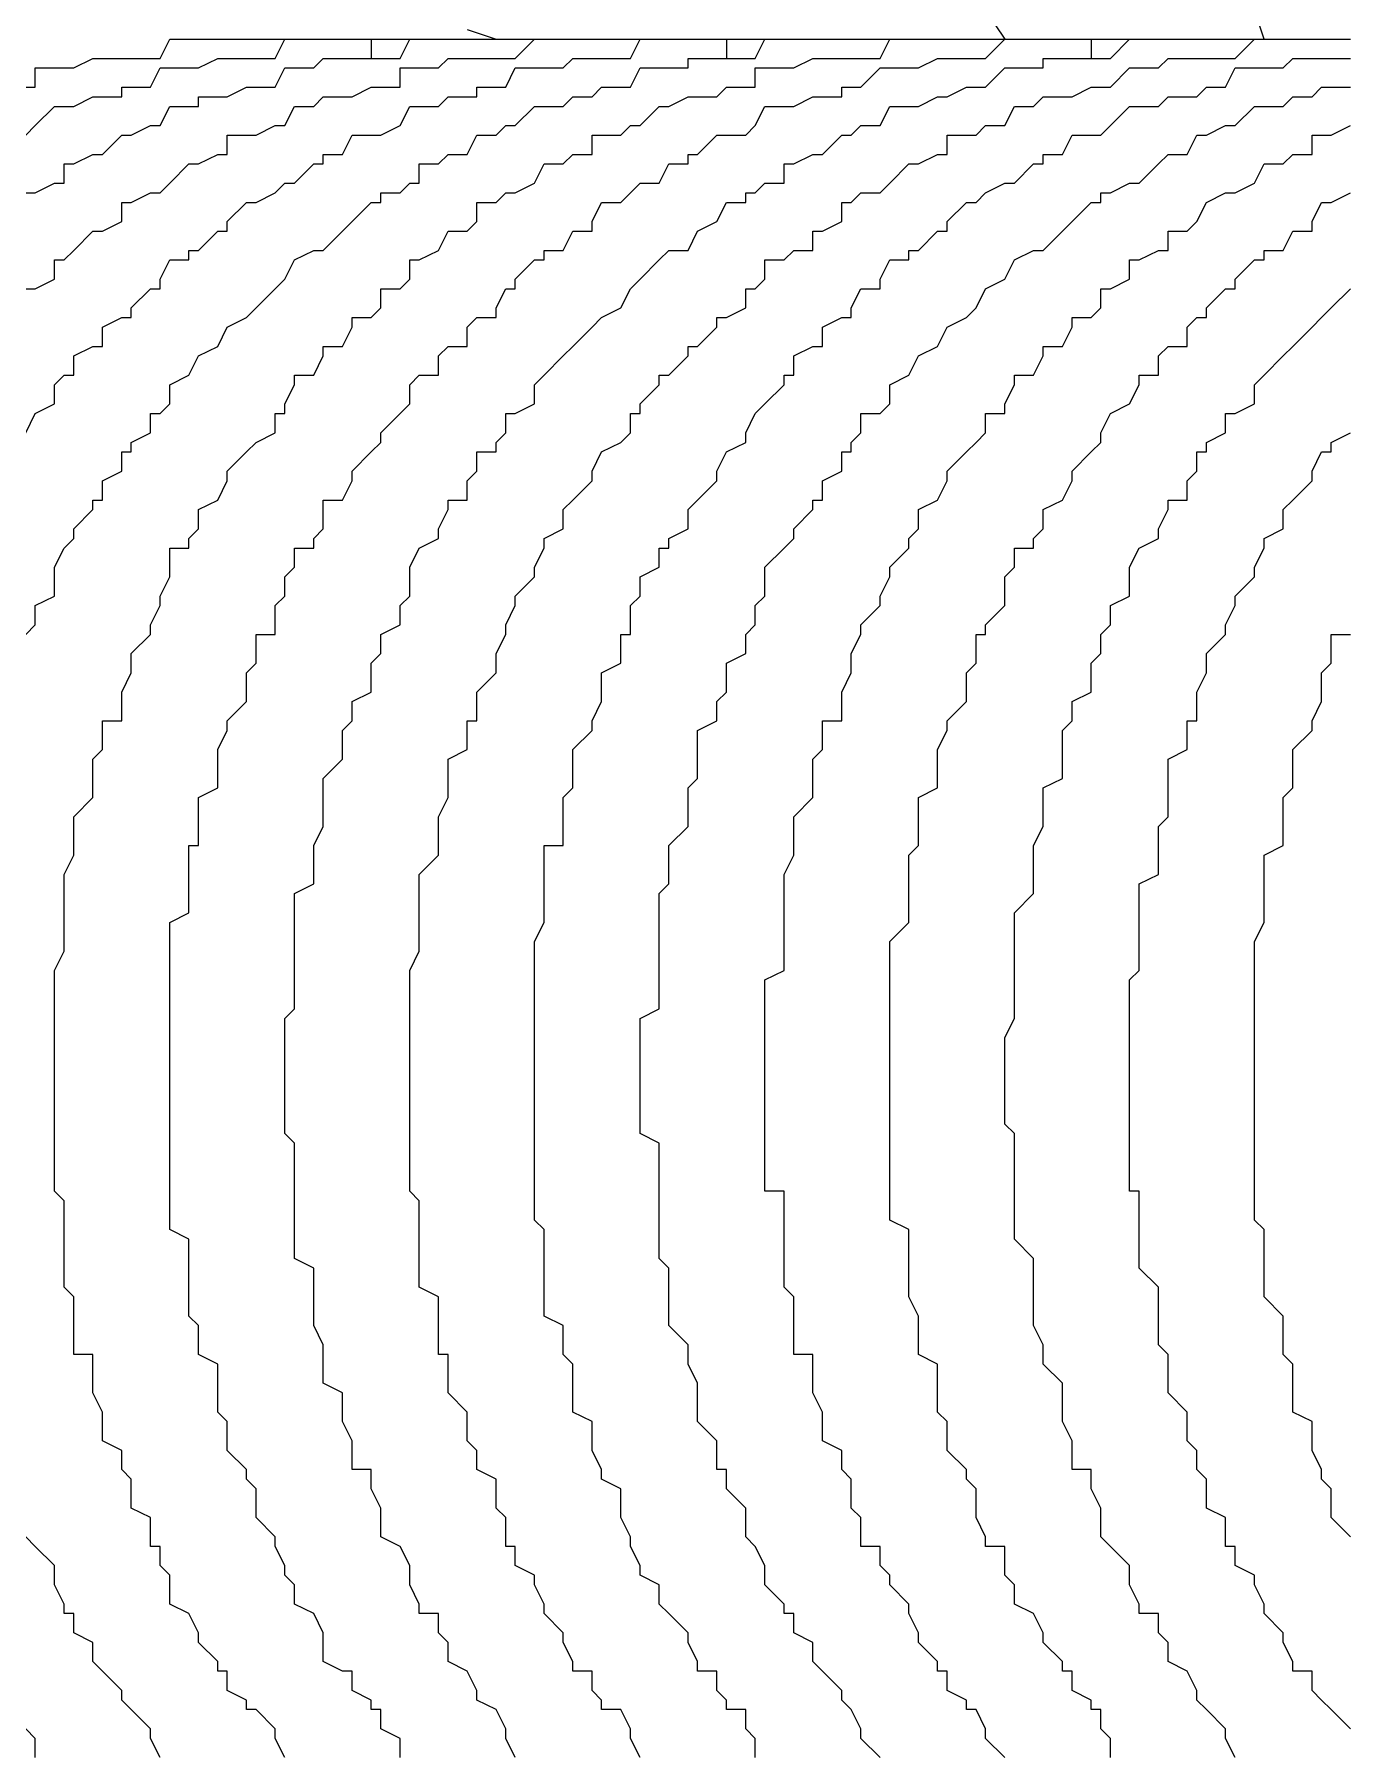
# Model space of a CAD drawing. Header units: millimetres. Extents: x 37084 to 180780, y -153145 to -16322.
# Drawn here: x 75438.8 to 75723, y -115302.8 to -114930.3 of the extents above; entities that cross this region are included whole.
import ezdxf

# ---------------------------------------------------------------- set-up
doc = ezdxf.new("R2010")
doc.units = ezdxf.units.MM
doc.header["$MEASUREMENT"] = 0
doc.linetypes.add('CONTINU', pattern=[0])
doc.layers.add('00', color=5, linetype='Continuous', lineweight=9)

# ---------------------------------------------------------------- blocks, each defined once
blk = doc.blocks.new('MBA')
at = {"color": 0, "linetype": 'ByBlock', "lineweight": 25}
for points in [[(1958066.59, 286957.09), (1958064.51, 286963.33)], [(1958006.27, 286963.33), (1958010.43, 286957.09)]]:
    blk.add_lwpolyline(points, dxfattribs=at)
at = {"color": 0, "linetype": 'ByBlock', "lineweight": 13}
for points in [[(1957893.94, 286959.17), (1957900.18, 286957.09)], [(1957798.25, 286946.69), (1957800.33, 286946.69), (1957800.33, 286950.85), (1957804.49, 286950.85), (1957806.57, 286950.85), (1957808.65, 286950.85), (1957812.81, 286952.93), (1957814.89, 286952.93), (1957819.05, 286952.93), (1957821.14, 286952.93), (1957825.3, 286952.93), (1957827.38, 286952.93), (1957829.46, 286957.09), (1957833.62, 286957.09), (1957835.7, 286957.09), (1957839.86, 286957.09), (1957841.94, 286957.09), (1957846.1, 286957.09), (1957848.18, 286957.09), (1957852.34, 286957.09), (1957854.42, 286957.09), (1957856.5, 286957.09), (1957860.66, 286957.09), (1957862.74, 286957.09), (1957866.9, 286957.09), (1957868.98, 286957.09), (1957873.14, 286957.09)], [(1957798.25, 286936.29), (1957800.33, 286938.37), (1957804.49, 286942.53), (1957806.57, 286942.53), (1957808.65, 286942.53), (1957812.81, 286944.61), (1957814.89, 286944.61), (1957819.05, 286944.61), (1957819.05, 286946.69), (1957821.14, 286946.69), (1957825.3, 286946.69), (1957827.38, 286950.85), (1957829.46, 286950.85), (1957833.62, 286950.85), (1957835.7, 286950.85), (1957839.86, 286952.93), (1957841.94, 286952.93), (1957846.1, 286952.93), (1957848.18, 286952.93), (1957852.34, 286952.93), (1957854.42, 286957.09), (1957856.5, 286957.09), (1957860.66, 286957.09), (1957862.74, 286957.09), (1957866.9, 286957.09), (1957868.98, 286957.09), (1957873.14, 286957.09), (1957875.22, 286957.09), (1957879.38, 286957.09), (1957881.46, 286957.09), (1957883.54, 286957.09), (1957887.7, 286957.09), (1957889.78, 286957.09), (1957893.94, 286957.09), (1957896.02, 286957.09)], [(1957798.25, 286923.81), (1957800.33, 286923.81), (1957804.49, 286925.89), (1957806.57, 286925.89), (1957806.57, 286930.05), (1957808.65, 286930.05), (1957812.81, 286932.13), (1957814.89, 286932.13), (1957819.05, 286936.29), (1957821.14, 286936.29), (1957825.3, 286938.37), (1957827.38, 286938.37), (1957829.46, 286942.53), (1957833.62, 286942.53), (1957835.7, 286942.53), (1957835.7, 286944.61), (1957839.86, 286944.61), (1957841.94, 286944.61), (1957846.1, 286946.69), (1957848.18, 286946.69), (1957852.34, 286946.69), (1957854.42, 286950.85), (1957856.5, 286950.85), (1957860.66, 286950.85), (1957862.74, 286952.93), (1957866.9, 286952.93), (1957868.98, 286952.93), (1957873.14, 286952.93), (1957875.22, 286952.93), (1957879.38, 286952.93), (1957881.46, 286957.09), (1957883.54, 286957.09), (1957887.7, 286957.09), (1957889.78, 286957.09), (1957893.94, 286957.09), (1957896.02, 286957.09), (1957900.18, 286957.09), (1957902.26, 286957.09), (1957904.34, 286957.09), (1957908.5, 286957.09), (1957910.58, 286957.09), (1957914.74, 286957.09), (1957916.82, 286957.09), (1957920.98, 286957.09), (1957923.06, 286957.09)], [(1957798.25, 286903.01), (1957800.33, 286903.01), (1957804.49, 286905.09), (1957804.49, 286909.25), (1957806.57, 286909.25), (1957808.65, 286911.33), (1957812.81, 286915.49), (1957814.89, 286915.49), (1957819.05, 286917.57), (1957819.05, 286921.73), (1957821.14, 286921.73), (1957825.3, 286923.81), (1957827.38, 286923.81), (1957829.46, 286925.89), (1957833.62, 286930.05), (1957835.7, 286930.05), (1957839.86, 286932.13), (1957841.94, 286932.13), (1957841.94, 286936.29), (1957846.1, 286936.29), (1957848.18, 286936.29), (1957852.34, 286938.37), (1957854.42, 286938.37), (1957856.5, 286942.53), (1957860.66, 286942.53), (1957862.74, 286944.61), (1957866.9, 286944.61), (1957868.98, 286944.61), (1957873.14, 286946.69), (1957875.22, 286946.69), (1957879.38, 286946.69), (1957879.38, 286950.85), (1957881.46, 286950.85), (1957883.54, 286950.85), (1957887.7, 286950.85), (1957889.78, 286952.93), (1957893.94, 286952.93), (1957896.02, 286952.93), (1957900.18, 286952.93), (1957902.26, 286952.93), (1957904.34, 286952.93), (1957908.5, 286957.09), (1957910.58, 286957.09), (1957914.74, 286957.09), (1957916.82, 286957.09), (1957920.98, 286957.09), (1957923.06, 286957.09), (1957927.22, 286957.09), (1957929.3, 286957.09), (1957931.38, 286957.09), (1957935.54, 286957.09), (1957937.62, 286957.09), (1957941.78, 286957.09), (1957943.86, 286957.09), (1957948.02, 286957.09), (1957950.1, 286957.09)], [(1957800.33, 286584.74), (1957800.33, 286588.9), (1957798.25, 286590.98)], [(1957798.25, 286871.81), (1957800.33, 286875.97), (1957804.49, 286878.05), (1957804.49, 286882.21), (1957806.57, 286884.29), (1957808.65, 286884.29), (1957808.65, 286888.45), (1957812.81, 286890.53), (1957814.89, 286890.53), (1957814.89, 286894.69), (1957819.05, 286896.77), (1957821.14, 286896.77), (1957821.14, 286898.85), (1957825.3, 286903.01), (1957827.38, 286903.01), (1957827.38, 286905.09), (1957829.46, 286909.25), (1957833.62, 286909.25), (1957833.62, 286911.33), (1957835.7, 286911.33), (1957839.86, 286915.49), (1957841.94, 286915.49), (1957841.94, 286917.57), (1957846.1, 286921.73), (1957848.18, 286921.73), (1957852.34, 286923.81), (1957854.42, 286925.89), (1957856.5, 286925.89), (1957860.66, 286930.05), (1957862.74, 286930.05), (1957862.74, 286932.13), (1957866.9, 286932.13), (1957868.98, 286936.29), (1957873.14, 286936.29), (1957875.22, 286936.29), (1957879.38, 286938.37), (1957881.46, 286942.53), (1957883.54, 286942.53), (1957887.7, 286942.53), (1957889.78, 286944.61), (1957893.94, 286944.61), (1957896.02, 286944.61), (1957896.02, 286946.69), (1957900.18, 286946.69), (1957902.26, 286946.69), (1957904.34, 286950.85), (1957908.5, 286950.85), (1957910.58, 286950.85), (1957914.74, 286950.85), (1957916.82, 286952.93), (1957920.98, 286952.93), (1957923.06, 286952.93), (1957927.22, 286952.93), (1957929.3, 286952.93), (1957931.38, 286957.09), (1957935.54, 286957.09), (1957937.62, 286957.09), (1957941.78, 286957.09), (1957943.86, 286957.09), (1957948.02, 286957.09), (1957950.1, 286957.09), (1957954.27, 286957.09), (1957956.35, 286957.09), (1957958.43, 286957.09), (1957962.59, 286957.09), (1957964.67, 286957.09), (1957968.83, 286957.09), (1957970.91, 286957.09), (1957975.07, 286957.09)], [(1957827.38, 286584.74), (1957825.3, 286588.9), (1957825.3, 286590.98), (1957821.14, 286595.14), (1957819.05, 286597.22), (1957819.05, 286599.31), (1957814.89, 286603.47), (1957812.81, 286605.55), (1957812.81, 286609.71), (1957808.65, 286611.79), (1957808.65, 286615.95), (1957806.57, 286615.95), (1957806.57, 286618.03), (1957804.49, 286622.19), (1957804.49, 286624.27), (1957804.49, 286626.35), (1957800.33, 286630.51), (1957798.25, 286632.59)], [(1957798.25, 286828.12), (1957800.33, 286830.2), (1957800.33, 286834.36), (1957804.49, 286836.44), (1957804.49, 286840.6), (1957804.49, 286842.68), (1957806.57, 286846.84), (1957808.65, 286848.92), (1957808.65, 286851), (1957812.81, 286855.16), (1957812.81, 286857.24), (1957814.89, 286857.24), (1957814.89, 286861.41), (1957819.05, 286863.49), (1957819.05, 286867.65), (1957821.14, 286867.65), (1957821.14, 286869.73), (1957825.3, 286871.81), (1957825.3, 286875.97), (1957827.38, 286875.97), (1957829.46, 286878.05), (1957829.46, 286882.21), (1957833.62, 286884.29), (1957835.7, 286888.45), (1957839.86, 286890.53), (1957841.94, 286894.69), (1957846.1, 286896.77), (1957848.18, 286898.85), (1957852.34, 286903.01), (1957854.42, 286905.09), (1957856.5, 286909.25), (1957860.66, 286911.33), (1957862.74, 286911.33), (1957866.9, 286915.49), (1957868.98, 286917.57), (1957873.14, 286921.73), (1957875.22, 286921.73), (1957875.22, 286923.81), (1957879.38, 286923.81), (1957881.46, 286925.89), (1957883.54, 286925.89), (1957883.54, 286930.05), (1957887.7, 286930.05), (1957889.78, 286932.13), (1957893.94, 286932.13), (1957896.02, 286936.29), (1957900.18, 286936.29), (1957902.26, 286938.37), (1957904.34, 286938.37), (1957908.5, 286942.53), (1957910.58, 286942.53), (1957914.74, 286942.53), (1957916.82, 286944.61), (1957920.98, 286944.61), (1957923.06, 286946.69), (1957927.22, 286946.69), (1957929.3, 286946.69), (1957931.38, 286950.85), (1957935.54, 286950.85), (1957937.62, 286950.85), (1957941.78, 286950.85), (1957941.78, 286952.93), (1957943.86, 286952.93), (1957948.02, 286952.93), (1957950.1, 286952.93), (1957954.27, 286952.93), (1957956.35, 286952.93), (1957958.43, 286957.09), (1957962.59, 286957.09), (1957964.67, 286957.09), (1957968.83, 286957.09), (1957970.91, 286957.09), (1957975.07, 286957.09), (1957977.15, 286957.09), (1957979.23, 286957.09), (1957983.39, 286957.09), (1957985.47, 286957.09), (1957989.63, 286957.09), (1957991.71, 286957.09), (1957995.87, 286957.09), (1957997.95, 286957.09), (1958002.11, 286957.09)], [(1957854.42, 286584.74), (1957852.34, 286588.9), (1957852.34, 286590.98), (1957848.18, 286595.14), (1957846.1, 286595.14), (1957846.1, 286597.22), (1957841.94, 286599.31), (1957841.94, 286603.47), (1957839.86, 286603.47), (1957839.86, 286605.55), (1957835.7, 286609.71), (1957835.7, 286611.79), (1957833.62, 286615.95), (1957829.46, 286618.03), (1957829.46, 286622.19), (1957829.46, 286624.27), (1957827.38, 286626.35), (1957827.38, 286630.51), (1957825.3, 286630.51), (1957825.3, 286632.59), (1957825.3, 286636.75), (1957821.14, 286638.83), (1957821.14, 286642.99), (1957821.14, 286645.07), (1957819.05, 286647.15), (1957819.05, 286651.31), (1957814.89, 286653.39), (1957814.89, 286657.55), (1957814.89, 286659.63), (1957812.81, 286663.79), (1957812.81, 286665.87), (1957812.81, 286670.03), (1957812.81, 286672.11), (1957808.65, 286672.11), (1957808.65, 286674.19), (1957808.65, 286678.35), (1957808.65, 286680.43), (1957808.65, 286684.59), (1957806.57, 286686.67), (1957806.57, 286690.83), (1957806.57, 286692.91), (1957806.57, 286697.07), (1957806.57, 286699.15), (1957806.57, 286701.23), (1957806.57, 286705.39), (1957804.49, 286707.47), (1957804.49, 286711.63), (1957804.49, 286713.71), (1957804.49, 286717.87), (1957804.49, 286719.95), (1957804.49, 286722.03), (1957804.49, 286726.19), (1957804.49, 286728.27), (1957804.49, 286732.44), (1957804.49, 286734.52), (1957804.49, 286738.68), (1957804.49, 286740.76), (1957804.49, 286744.92), (1957804.49, 286747), (1957804.49, 286749.08), (1957804.49, 286753.24), (1957804.49, 286755.32), (1957806.57, 286759.48), (1957806.57, 286761.56), (1957806.57, 286765.72), (1957806.57, 286767.8), (1957806.57, 286771.96), (1957806.57, 286774.04), (1957806.57, 286776.12), (1957808.65, 286780.28), (1957808.65, 286782.36), (1957808.65, 286786.52), (1957808.65, 286788.6), (1957812.81, 286792.76), (1957812.81, 286794.84), (1957812.81, 286796.92), (1957812.81, 286801.08), (1957814.89, 286803.16), (1957814.89, 286807.32), (1957814.89, 286809.4), (1957819.05, 286809.4), (1957819.05, 286813.56), (1957819.05, 286815.64), (1957821.14, 286819.8), (1957821.14, 286821.88), (1957821.14, 286823.96), (1957825.3, 286828.12), (1957825.3, 286830.2), (1957827.38, 286834.36), (1957827.38, 286836.44), (1957829.46, 286840.6), (1957829.46, 286842.68), (1957829.46, 286846.84), (1957833.62, 286846.84), (1957833.62, 286848.92), (1957835.7, 286851), (1957835.7, 286855.16), (1957839.86, 286857.24), (1957841.94, 286861.41), (1957841.94, 286863.49), (1957846.1, 286867.65), (1957848.18, 286869.73), (1957852.34, 286871.81), (1957852.34, 286875.97), (1957854.42, 286875.97), (1957854.42, 286878.05), (1957856.5, 286882.21), (1957856.5, 286884.29), (1957860.66, 286884.29), (1957862.74, 286888.45), (1957862.74, 286890.53), (1957866.9, 286890.53), (1957868.98, 286894.69), (1957868.98, 286896.77), (1957873.14, 286896.77), (1957875.22, 286898.85), (1957875.22, 286903.01), (1957879.38, 286903.01), (1957881.46, 286905.09), (1957881.46, 286909.25), (1957883.54, 286909.25), (1957887.7, 286911.33), (1957889.78, 286915.49), (1957893.94, 286915.49), (1957896.02, 286917.57), (1957896.02, 286921.73), (1957900.18, 286921.73), (1957902.26, 286923.81), (1957904.34, 286923.81), (1957908.5, 286925.89), (1957910.58, 286930.05), (1957914.74, 286930.05), (1957916.82, 286932.13), (1957920.98, 286932.13), (1957920.98, 286936.29), (1957923.06, 286936.29), (1957927.22, 286936.29), (1957929.3, 286938.37), (1957931.38, 286938.37), (1957935.54, 286942.53), (1957937.62, 286942.53), (1957941.78, 286944.61), (1957943.86, 286944.61), (1957948.02, 286944.61), (1957950.1, 286946.69), (1957954.27, 286946.69), (1957956.35, 286946.69), (1957956.35, 286950.85), (1957958.43, 286950.85), (1957962.59, 286950.85), (1957964.67, 286950.85), (1957968.83, 286952.93), (1957970.91, 286952.93), (1957975.07, 286952.93), (1957977.15, 286952.93), (1957979.23, 286952.93), (1957983.39, 286952.93), (1957985.47, 286957.09), (1957989.63, 286957.09), (1957991.71, 286957.09), (1957995.87, 286957.09), (1957997.95, 286957.09), (1958002.11, 286957.09), (1958004.19, 286957.09), (1958006.27, 286957.09), (1958010.43, 286957.09), (1958012.51, 286957.09), (1958016.67, 286957.09), (1958018.75, 286957.09), (1958022.91, 286957.09), (1958024.99, 286957.09), (1958029.15, 286957.09)], [(1957879.38, 286584.74), (1957879.38, 286588.9), (1957875.22, 286590.98), (1957875.22, 286595.14), (1957873.14, 286595.14), (1957873.14, 286597.22), (1957868.98, 286599.31), (1957868.98, 286603.47), (1957866.9, 286603.47), (1957862.74, 286605.55), (1957862.74, 286609.71), (1957862.74, 286611.79), (1957860.66, 286615.95), (1957856.5, 286618.03), (1957856.5, 286622.19), (1957854.42, 286624.27), (1957854.42, 286626.35), (1957852.34, 286630.51), (1957852.34, 286632.59), (1957848.18, 286636.75), (1957848.18, 286638.83), (1957848.18, 286642.99), (1957846.1, 286645.07), (1957846.1, 286647.15), (1957841.94, 286651.31), (1957841.94, 286653.39), (1957841.94, 286657.55), (1957839.86, 286659.63), (1957839.86, 286663.79), (1957839.86, 286665.87), (1957839.86, 286670.03), (1957835.7, 286672.11), (1957835.7, 286674.19), (1957835.7, 286678.35), (1957833.62, 286680.43), (1957833.62, 286684.59), (1957833.62, 286686.67), (1957833.62, 286690.83), (1957833.62, 286692.91), (1957833.62, 286697.07), (1957829.46, 286699.15), (1957829.46, 286701.23), (1957829.46, 286705.39), (1957829.46, 286707.47), (1957829.46, 286711.63), (1957829.46, 286713.71), (1957829.46, 286717.87), (1957829.46, 286719.95), (1957829.46, 286722.03), (1957829.46, 286726.19), (1957829.46, 286728.27), (1957829.46, 286732.44), (1957829.46, 286734.52), (1957829.46, 286738.68), (1957829.46, 286740.76), (1957829.46, 286744.92), (1957829.46, 286747), (1957829.46, 286749.08), (1957829.46, 286753.24), (1957829.46, 286755.32), (1957829.46, 286759.48), (1957829.46, 286761.56), (1957829.46, 286765.72), (1957833.62, 286767.8), (1957833.62, 286771.96), (1957833.62, 286774.04), (1957833.62, 286776.12), (1957833.62, 286780.28), (1957833.62, 286782.36), (1957835.7, 286782.36), (1957835.7, 286786.52), (1957835.7, 286788.6), (1957835.7, 286792.76), (1957839.86, 286794.84), (1957839.86, 286796.92), (1957839.86, 286801.08), (1957839.86, 286803.16), (1957841.94, 286807.32), (1957841.94, 286809.4), (1957846.1, 286813.56), (1957846.1, 286815.64), (1957846.1, 286819.8), (1957848.18, 286821.88), (1957848.18, 286823.96), (1957848.18, 286828.12), (1957852.34, 286828.12), (1957852.34, 286830.2), (1957852.34, 286834.36), (1957854.42, 286836.44), (1957854.42, 286840.6), (1957856.5, 286842.68), (1957856.5, 286846.84), (1957860.66, 286846.84), (1957860.66, 286848.92), (1957862.74, 286851), (1957862.74, 286855.16), (1957862.74, 286857.24), (1957866.9, 286857.24), (1957868.98, 286861.41), (1957868.98, 286863.49), (1957873.14, 286867.65), (1957875.22, 286869.73), (1957875.22, 286871.81), (1957879.38, 286875.97), (1957881.46, 286878.05), (1957881.46, 286882.21), (1957883.54, 286884.29), (1957887.7, 286884.29), (1957887.7, 286888.45), (1957889.78, 286890.53), (1957893.94, 286890.53), (1957893.94, 286894.69), (1957896.02, 286896.77), (1957900.18, 286896.77), (1957900.18, 286898.85), (1957902.26, 286903.01), (1957904.34, 286903.01), (1957904.34, 286905.09), (1957908.5, 286909.25), (1957910.58, 286909.25), (1957910.58, 286911.33), (1957914.74, 286911.33), (1957916.82, 286915.49), (1957920.98, 286915.49), (1957920.98, 286917.57), (1957923.06, 286921.73), (1957927.22, 286921.73), (1957929.3, 286923.81), (1957931.38, 286925.89), (1957935.54, 286925.89), (1957937.62, 286930.05), (1957941.78, 286930.05), (1957941.78, 286932.13), (1957943.86, 286932.13), (1957948.02, 286936.29), (1957950.1, 286936.29), (1957954.27, 286936.29), (1957956.35, 286938.37), (1957958.43, 286942.53), (1957962.59, 286942.53), (1957964.67, 286942.53), (1957968.83, 286944.61), (1957970.91, 286944.61), (1957975.07, 286944.61), (1957975.07, 286946.69), (1957977.15, 286946.69), (1957979.23, 286946.69), (1957983.39, 286950.85), (1957985.47, 286950.85), (1957989.63, 286950.85), (1957991.71, 286950.85), (1957995.87, 286952.93), (1957997.95, 286952.93), (1958002.11, 286952.93), (1958004.19, 286952.93), (1958006.27, 286952.93), (1958010.43, 286957.09), (1958012.51, 286957.09), (1958016.67, 286957.09), (1958018.75, 286957.09), (1958022.91, 286957.09), (1958024.99, 286957.09), (1958029.15, 286957.09), (1958031.23, 286957.09), (1958033.31, 286957.09), (1958037.47, 286957.09), (1958039.55, 286957.09), (1958043.71, 286957.09), (1958045.79, 286957.09), (1958049.95, 286957.09), (1958052.03, 286957.09)], [(1957904.34, 286584.74), (1957902.26, 286588.9), (1957902.26, 286590.98), (1957900.18, 286595.14), (1957896.02, 286597.22), (1957896.02, 286599.31), (1957893.94, 286603.47), (1957889.78, 286605.55), (1957889.78, 286609.71), (1957887.7, 286611.79), (1957887.7, 286615.95), (1957883.54, 286615.95), (1957883.54, 286618.03), (1957881.46, 286622.19), (1957881.46, 286624.27), (1957881.46, 286626.35), (1957879.38, 286630.51), (1957875.22, 286632.59), (1957875.22, 286636.75), (1957875.22, 286638.83), (1957873.14, 286642.99), (1957873.14, 286645.07), (1957873.14, 286647.15), (1957868.98, 286647.15), (1957868.98, 286651.31), (1957868.98, 286653.39), (1957866.9, 286657.55), (1957866.9, 286659.63), (1957866.9, 286663.79), (1957862.74, 286665.87), (1957862.74, 286670.03), (1957862.74, 286672.11), (1957862.74, 286674.19), (1957860.66, 286678.35), (1957860.66, 286680.43), (1957860.66, 286684.59), (1957860.66, 286686.67), (1957860.66, 286690.83), (1957856.5, 286692.91), (1957856.5, 286697.07), (1957856.5, 286699.15), (1957856.5, 286701.23), (1957856.5, 286705.39), (1957856.5, 286707.47), (1957856.5, 286711.63), (1957856.5, 286713.71), (1957856.5, 286717.87), (1957854.42, 286719.95), (1957854.42, 286722.03), (1957854.42, 286726.19), (1957854.42, 286728.27), (1957854.42, 286732.44), (1957854.42, 286734.52), (1957854.42, 286738.68), (1957854.42, 286740.76), (1957854.42, 286744.92), (1957856.5, 286747), (1957856.5, 286749.08), (1957856.5, 286753.24), (1957856.5, 286755.32), (1957856.5, 286759.48), (1957856.5, 286761.56), (1957856.5, 286765.72), (1957856.5, 286767.8), (1957856.5, 286771.96), (1957860.66, 286774.04), (1957860.66, 286776.12), (1957860.66, 286780.28), (1957860.66, 286782.36), (1957862.74, 286786.52), (1957862.74, 286788.6), (1957862.74, 286792.76), (1957862.74, 286794.84), (1957862.74, 286796.92), (1957866.9, 286801.08), (1957866.9, 286803.16), (1957866.9, 286807.32), (1957868.98, 286809.4), (1957868.98, 286813.56), (1957873.14, 286815.64), (1957873.14, 286819.8), (1957873.14, 286821.88), (1957875.22, 286823.96), (1957875.22, 286828.12), (1957879.38, 286830.2), (1957879.38, 286834.36), (1957881.46, 286836.44), (1957881.46, 286840.6), (1957881.46, 286842.68), (1957883.54, 286846.84), (1957887.7, 286848.92), (1957887.7, 286851), (1957889.78, 286855.16), (1957889.78, 286857.24), (1957893.94, 286857.24), (1957893.94, 286861.41), (1957896.02, 286863.49), (1957896.02, 286867.65), (1957900.18, 286867.65), (1957900.18, 286869.73), (1957902.26, 286871.81), (1957902.26, 286875.97), (1957904.34, 286875.97), (1957908.5, 286878.05), (1957908.5, 286882.21), (1957910.58, 286884.29), (1957914.74, 286888.45), (1957916.82, 286890.53), (1957920.98, 286894.69), (1957923.06, 286896.77), (1957927.22, 286898.85), (1957929.3, 286903.01), (1957931.38, 286905.09), (1957935.54, 286909.25), (1957937.62, 286911.33), (1957941.78, 286911.33), (1957943.86, 286915.49), (1957948.02, 286917.57), (1957950.1, 286921.73), (1957954.27, 286921.73), (1957954.27, 286923.81), (1957956.35, 286923.81), (1957958.43, 286925.89), (1957962.59, 286925.89), (1957962.59, 286930.05), (1957964.67, 286930.05), (1957968.83, 286932.13), (1957970.91, 286932.13), (1957975.07, 286936.29), (1957977.15, 286936.29), (1957979.23, 286938.37), (1957983.39, 286938.37), (1957985.47, 286942.53), (1957989.63, 286942.53), (1957991.71, 286942.53), (1957995.87, 286944.61), (1957997.95, 286944.61), (1958002.11, 286946.69), (1958004.19, 286946.69), (1958006.27, 286946.69), (1958010.43, 286950.85), (1958012.51, 286950.85), (1958016.67, 286950.85), (1958018.75, 286950.85), (1958018.75, 286952.93), (1958022.91, 286952.93), (1958024.99, 286952.93), (1958029.15, 286952.93), (1958031.23, 286952.93), (1958033.31, 286952.93), (1958037.47, 286957.09), (1958039.55, 286957.09), (1958043.71, 286957.09), (1958045.79, 286957.09), (1958049.95, 286957.09), (1958052.03, 286957.09), (1958054.11, 286957.09), (1958058.27, 286957.09), (1958060.35, 286957.09), (1958064.51, 286957.09), (1958066.59, 286957.09), (1958070.75, 286957.09), (1958072.83, 286957.09), (1958076.99, 286957.09), (1958079.07, 286957.09)], [(1957873.14, 286957.09), (1957873.14, 286952.93)], [(1957931.38, 286584.74), (1957929.3, 286588.9), (1957929.3, 286590.98), (1957927.22, 286595.14), (1957923.06, 286595.14), (1957923.06, 286597.22), (1957920.98, 286599.31), (1957920.98, 286603.47), (1957916.82, 286603.47), (1957916.82, 286605.55), (1957914.74, 286609.71), (1957914.74, 286611.79), (1957910.58, 286615.95), (1957910.58, 286618.03), (1957908.5, 286622.19), (1957908.5, 286624.27), (1957904.34, 286626.35), (1957904.34, 286630.51), (1957902.26, 286630.51), (1957902.26, 286632.59), (1957902.26, 286636.75), (1957900.18, 286638.83), (1957900.18, 286642.99), (1957900.18, 286645.07), (1957896.02, 286647.15), (1957896.02, 286651.31), (1957893.94, 286653.39), (1957893.94, 286657.55), (1957893.94, 286659.63), (1957889.78, 286663.79), (1957889.78, 286665.87), (1957889.78, 286670.03), (1957889.78, 286672.11), (1957887.7, 286672.11), (1957887.7, 286674.19), (1957887.7, 286678.35), (1957887.7, 286680.43), (1957887.7, 286684.59), (1957883.54, 286686.67), (1957883.54, 286690.83), (1957883.54, 286692.91), (1957883.54, 286697.07), (1957883.54, 286699.15), (1957883.54, 286701.23), (1957883.54, 286705.39), (1957881.46, 286707.47), (1957881.46, 286711.63), (1957881.46, 286713.71), (1957881.46, 286717.87), (1957881.46, 286719.95), (1957881.46, 286722.03), (1957881.46, 286726.19), (1957881.46, 286728.27), (1957881.46, 286732.44), (1957881.46, 286734.52), (1957881.46, 286738.68), (1957881.46, 286740.76), (1957881.46, 286744.92), (1957881.46, 286747), (1957881.46, 286749.08), (1957881.46, 286753.24), (1957881.46, 286755.32), (1957883.54, 286759.48), (1957883.54, 286761.56), (1957883.54, 286765.72), (1957883.54, 286767.8), (1957883.54, 286771.96), (1957883.54, 286774.04), (1957883.54, 286776.12), (1957887.7, 286780.28), (1957887.7, 286782.36), (1957887.7, 286786.52), (1957887.7, 286788.6), (1957889.78, 286792.76), (1957889.78, 286794.84), (1957889.78, 286796.92), (1957889.78, 286801.08), (1957893.94, 286803.16), (1957893.94, 286807.32), (1957893.94, 286809.4), (1957896.02, 286809.4), (1957896.02, 286813.56), (1957896.02, 286815.64), (1957900.18, 286819.8), (1957900.18, 286821.88), (1957900.18, 286823.96), (1957902.26, 286828.12), (1957902.26, 286830.2), (1957904.34, 286834.36), (1957904.34, 286836.44), (1957908.5, 286840.6), (1957908.5, 286842.68), (1957910.58, 286846.84), (1957910.58, 286848.92), (1957914.74, 286851), (1957914.74, 286855.16), (1957916.82, 286857.24), (1957920.98, 286861.41), (1957920.98, 286863.49), (1957923.06, 286867.65), (1957927.22, 286869.73), (1957929.3, 286871.81), (1957929.3, 286875.97), (1957931.38, 286875.97), (1957931.38, 286878.05), (1957935.54, 286882.21), (1957935.54, 286884.29), (1957937.62, 286884.29), (1957941.78, 286888.45), (1957941.78, 286890.53), (1957943.86, 286890.53), (1957948.02, 286894.69), (1957948.02, 286896.77), (1957950.1, 286896.77), (1957954.27, 286898.85), (1957954.27, 286903.01), (1957956.35, 286903.01), (1957958.43, 286905.09), (1957958.43, 286909.25), (1957962.59, 286909.25), (1957964.67, 286911.33), (1957968.83, 286911.33), (1957968.83, 286915.49), (1957970.91, 286915.49), (1957975.07, 286917.57), (1957975.07, 286921.73), (1957977.15, 286921.73), (1957979.23, 286923.81), (1957983.39, 286923.81), (1957985.47, 286925.89), (1957989.63, 286930.05), (1957991.71, 286930.05), (1957995.87, 286932.13), (1957997.95, 286932.13), (1957997.95, 286936.29), (1958002.11, 286936.29), (1958004.19, 286936.29), (1958006.27, 286938.37), (1958010.43, 286938.37), (1958012.51, 286942.53), (1958016.67, 286942.53), (1958018.75, 286944.61), (1958022.91, 286944.61), (1958024.99, 286944.61), (1958029.15, 286946.69), (1958031.23, 286946.69), (1958033.31, 286946.69), (1958037.47, 286950.85), (1958039.55, 286950.85), (1958043.71, 286950.85), (1958045.79, 286952.93), (1958049.95, 286952.93), (1958052.03, 286952.93), (1958054.11, 286952.93), (1958058.27, 286952.93), (1958060.35, 286952.93), (1958064.51, 286957.09), (1958066.59, 286957.09), (1958070.75, 286957.09), (1958072.83, 286957.09), (1958076.99, 286957.09), (1958079.07, 286957.09), (1958081.15, 286957.09), (1958085.32, 286957.09)], [(1957896.02, 286957.09), (1957900.18, 286957.09)], [(1957956.35, 286584.74), (1957956.35, 286588.9), (1957954.27, 286590.98), (1957954.27, 286595.14), (1957950.1, 286595.14), (1957950.1, 286597.22), (1957948.02, 286599.31), (1957948.02, 286603.47), (1957943.86, 286603.47), (1957943.86, 286605.55), (1957941.78, 286609.71), (1957941.78, 286611.79), (1957937.62, 286615.95), (1957935.54, 286618.03), (1957935.54, 286622.19), (1957931.38, 286624.27), (1957931.38, 286626.35), (1957929.3, 286630.51), (1957929.3, 286632.59), (1957927.22, 286636.75), (1957927.22, 286638.83), (1957927.22, 286642.99), (1957923.06, 286645.07), (1957923.06, 286647.15), (1957920.98, 286651.31), (1957920.98, 286653.39), (1957920.98, 286657.55), (1957916.82, 286659.63), (1957916.82, 286663.79), (1957916.82, 286665.87), (1957916.82, 286670.03), (1957914.74, 286672.11), (1957914.74, 286674.19), (1957914.74, 286678.35), (1957910.58, 286680.43), (1957910.58, 286684.59), (1957910.58, 286686.67), (1957910.58, 286690.83), (1957910.58, 286692.91), (1957910.58, 286697.07), (1957910.58, 286699.15), (1957908.5, 286701.23), (1957908.5, 286705.39), (1957908.5, 286707.47), (1957908.5, 286711.63), (1957908.5, 286713.71), (1957908.5, 286717.87), (1957908.5, 286719.95), (1957908.5, 286722.03), (1957908.5, 286726.19), (1957908.5, 286728.27), (1957908.5, 286732.44), (1957908.5, 286734.52), (1957908.5, 286738.68), (1957908.5, 286740.76), (1957908.5, 286744.92), (1957908.5, 286747), (1957908.5, 286749.08), (1957908.5, 286753.24), (1957908.5, 286755.32), (1957908.5, 286759.48), (1957908.5, 286761.56), (1957910.58, 286765.72), (1957910.58, 286767.8), (1957910.58, 286771.96), (1957910.58, 286774.04), (1957910.58, 286776.12), (1957910.58, 286780.28), (1957910.58, 286782.36), (1957914.74, 286782.36), (1957914.74, 286786.52), (1957914.74, 286788.6), (1957914.74, 286792.76), (1957916.82, 286794.84), (1957916.82, 286796.92), (1957916.82, 286801.08), (1957916.82, 286803.16), (1957920.98, 286807.32), (1957920.98, 286809.4), (1957923.06, 286813.56), (1957923.06, 286815.64), (1957923.06, 286819.8), (1957927.22, 286821.88), (1957927.22, 286823.96), (1957927.22, 286828.12), (1957929.3, 286828.12), (1957929.3, 286830.2), (1957929.3, 286834.36), (1957931.38, 286836.44), (1957931.38, 286840.6), (1957935.54, 286842.68), (1957935.54, 286846.84), (1957937.62, 286846.84), (1957937.62, 286848.92), (1957941.78, 286851), (1957941.78, 286855.16), (1957943.86, 286857.24), (1957948.02, 286861.41), (1957948.02, 286863.49), (1957950.1, 286867.65), (1957954.27, 286869.73), (1957954.27, 286871.81), (1957956.35, 286875.97), (1957958.43, 286878.05), (1957962.59, 286882.21), (1957962.59, 286884.29), (1957964.67, 286884.29), (1957964.67, 286888.45), (1957968.83, 286890.53), (1957970.91, 286890.53), (1957970.91, 286894.69), (1957975.07, 286896.77), (1957977.15, 286896.77), (1957977.15, 286898.85), (1957979.23, 286903.01), (1957983.39, 286903.01), (1957983.39, 286905.09), (1957985.47, 286909.25), (1957989.63, 286909.25), (1957989.63, 286911.33), (1957991.71, 286911.33), (1957995.87, 286915.49), (1957997.95, 286915.49), (1957997.95, 286917.57), (1958002.11, 286921.73), (1958004.19, 286921.73), (1958006.27, 286923.81), (1958010.43, 286925.89), (1958012.51, 286925.89), (1958016.67, 286930.05), (1958018.75, 286930.05), (1958018.75, 286932.13), (1958022.91, 286932.13), (1958024.99, 286936.29), (1958029.15, 286936.29), (1958031.23, 286936.29), (1958033.31, 286938.37), (1958037.47, 286942.53), (1958039.55, 286942.53), (1958043.71, 286942.53), (1958045.79, 286944.61), (1958049.95, 286944.61), (1958052.03, 286944.61), (1958054.11, 286946.69), (1958058.27, 286946.69), (1958060.35, 286950.85), (1958064.51, 286950.85), (1958066.59, 286950.85), (1958070.75, 286950.85), (1958072.83, 286952.93), (1958076.99, 286952.93), (1958079.07, 286952.93), (1958081.15, 286952.93), (1958085.32, 286952.93)], [(1957923.06, 286957.09), (1957927.22, 286957.09)], [(1957983.39, 286584.74), (1957979.23, 286588.9), (1957979.23, 286590.98), (1957977.15, 286595.14), (1957975.07, 286597.22), (1957975.07, 286599.31), (1957970.91, 286603.47), (1957968.83, 286605.55), (1957968.83, 286609.71), (1957964.67, 286611.79), (1957964.67, 286615.95), (1957962.59, 286615.95), (1957962.59, 286618.03), (1957958.43, 286622.19), (1957958.43, 286624.27), (1957958.43, 286626.35), (1957956.35, 286630.51), (1957954.27, 286632.59), (1957954.27, 286636.75), (1957954.27, 286638.83), (1957950.1, 286642.99), (1957950.1, 286645.07), (1957950.1, 286647.15), (1957948.02, 286647.15), (1957948.02, 286651.31), (1957948.02, 286653.39), (1957943.86, 286657.55), (1957943.86, 286659.63), (1957943.86, 286663.79), (1957943.86, 286665.87), (1957941.78, 286670.03), (1957941.78, 286672.11), (1957941.78, 286674.19), (1957937.62, 286678.35), (1957937.62, 286680.43), (1957937.62, 286684.59), (1957937.62, 286686.67), (1957937.62, 286690.83), (1957935.54, 286692.91), (1957935.54, 286697.07), (1957935.54, 286699.15), (1957935.54, 286701.23), (1957935.54, 286705.39), (1957935.54, 286707.47), (1957935.54, 286711.63), (1957935.54, 286713.71), (1957935.54, 286717.87), (1957931.38, 286719.95), (1957931.38, 286722.03), (1957931.38, 286726.19), (1957931.38, 286728.27), (1957931.38, 286732.44), (1957931.38, 286734.52), (1957931.38, 286738.68), (1957931.38, 286740.76), (1957931.38, 286744.92), (1957935.54, 286747), (1957935.54, 286749.08), (1957935.54, 286753.24), (1957935.54, 286755.32), (1957935.54, 286759.48), (1957935.54, 286761.56), (1957935.54, 286765.72), (1957935.54, 286767.8), (1957935.54, 286771.96), (1957937.62, 286774.04), (1957937.62, 286776.12), (1957937.62, 286780.28), (1957937.62, 286782.36), (1957941.78, 286786.52), (1957941.78, 286788.6), (1957941.78, 286792.76), (1957941.78, 286794.84), (1957943.86, 286796.92), (1957943.86, 286801.08), (1957943.86, 286803.16), (1957943.86, 286807.32), (1957948.02, 286809.4), (1957948.02, 286813.56), (1957950.1, 286815.64), (1957950.1, 286819.8), (1957950.1, 286821.88), (1957954.27, 286823.96), (1957954.27, 286828.12), (1957956.35, 286830.2), (1957956.35, 286834.36), (1957958.43, 286836.44), (1957958.43, 286840.6), (1957958.43, 286842.68), (1957962.59, 286846.84), (1957964.67, 286848.92), (1957964.67, 286851), (1957968.83, 286855.16), (1957968.83, 286857.24), (1957970.91, 286857.24), (1957970.91, 286861.41), (1957975.07, 286863.49), (1957975.07, 286867.65), (1957977.15, 286867.65), (1957977.15, 286869.73), (1957979.23, 286871.81), (1957979.23, 286875.97), (1957983.39, 286875.97), (1957985.47, 286878.05), (1957985.47, 286882.21), (1957989.63, 286884.29), (1957991.71, 286888.45), (1957995.87, 286890.53), (1957997.95, 286894.69), (1958002.11, 286896.77), (1958004.19, 286898.85), (1958006.27, 286903.01), (1958010.43, 286905.09), (1958012.51, 286909.25), (1958016.67, 286911.33), (1958018.75, 286911.33), (1958022.91, 286915.49), (1958024.99, 286917.57), (1958029.15, 286921.73), (1958031.23, 286921.73), (1958031.23, 286923.81), (1958033.31, 286923.81), (1958037.47, 286925.89), (1958039.55, 286925.89), (1958043.71, 286930.05), (1958045.79, 286932.13), (1958049.95, 286932.13), (1958052.03, 286936.29), (1958054.11, 286936.29), (1958058.27, 286938.37), (1958060.35, 286938.37), (1958064.51, 286942.53), (1958066.59, 286942.53), (1958070.75, 286942.53), (1958072.83, 286944.61), (1958076.99, 286944.61), (1958079.07, 286946.69), (1958081.15, 286946.69), (1958085.32, 286946.69)], [(1957950.1, 286957.09), (1957950.1, 286952.93)], [(1958010.43, 286584.74), (1958006.27, 286588.9), (1958006.27, 286590.98), (1958004.19, 286595.14), (1958002.11, 286595.14), (1958002.11, 286597.22), (1957997.95, 286599.31), (1957997.95, 286603.47), (1957995.87, 286603.47), (1957995.87, 286605.55), (1957991.71, 286609.71), (1957991.71, 286611.79), (1957989.63, 286615.95), (1957989.63, 286618.03), (1957985.47, 286622.19), (1957985.47, 286624.27), (1957983.39, 286626.35), (1957983.39, 286630.51), (1957979.23, 286630.51), (1957979.23, 286632.59), (1957979.23, 286636.75), (1957977.15, 286638.83), (1957977.15, 286642.99), (1957977.15, 286645.07), (1957975.07, 286647.15), (1957975.07, 286651.31), (1957970.91, 286653.39), (1957970.91, 286657.55), (1957970.91, 286659.63), (1957968.83, 286663.79), (1957968.83, 286665.87), (1957968.83, 286670.03), (1957968.83, 286672.11), (1957964.67, 286672.11), (1957964.67, 286674.19), (1957964.67, 286678.35), (1957964.67, 286680.43), (1957964.67, 286684.59), (1957962.59, 286686.67), (1957962.59, 286690.83), (1957962.59, 286692.91), (1957962.59, 286697.07), (1957962.59, 286699.15), (1957962.59, 286701.23), (1957962.59, 286705.39), (1957962.59, 286707.47), (1957958.43, 286707.47), (1957958.43, 286711.63), (1957958.43, 286713.71), (1957958.43, 286717.87), (1957958.43, 286719.95), (1957958.43, 286722.03), (1957958.43, 286726.19), (1957958.43, 286728.27), (1957958.43, 286732.44), (1957958.43, 286734.52), (1957958.43, 286738.68), (1957958.43, 286740.76), (1957958.43, 286744.92), (1957958.43, 286747), (1957958.43, 286749.08), (1957958.43, 286753.24), (1957962.59, 286755.32), (1957962.59, 286759.48), (1957962.59, 286761.56), (1957962.59, 286765.72), (1957962.59, 286767.8), (1957962.59, 286771.96), (1957962.59, 286774.04), (1957962.59, 286776.12), (1957964.67, 286780.28), (1957964.67, 286782.36), (1957964.67, 286786.52), (1957964.67, 286788.6), (1957968.83, 286792.76), (1957968.83, 286794.84), (1957968.83, 286796.92), (1957968.83, 286801.08), (1957970.91, 286803.16), (1957970.91, 286807.32), (1957970.91, 286809.4), (1957975.07, 286809.4), (1957975.07, 286813.56), (1957975.07, 286815.64), (1957977.15, 286819.8), (1957977.15, 286821.88), (1957977.15, 286823.96), (1957979.23, 286828.12), (1957979.23, 286830.2), (1957983.39, 286834.36), (1957983.39, 286836.44), (1957985.47, 286840.6), (1957985.47, 286842.68), (1957989.63, 286846.84), (1957989.63, 286848.92), (1957991.71, 286851), (1957991.71, 286855.16), (1957995.87, 286857.24), (1957997.95, 286861.41), (1957997.95, 286863.49), (1958002.11, 286867.65), (1958004.19, 286869.73), (1958006.27, 286871.81), (1958006.27, 286875.97), (1958010.43, 286875.97), (1958010.43, 286878.05), (1958012.51, 286882.21), (1958012.51, 286884.29), (1958016.67, 286884.29), (1958018.75, 286888.45), (1958018.75, 286890.53), (1958022.91, 286890.53), (1958024.99, 286894.69), (1958024.99, 286896.77), (1958029.15, 286896.77), (1958031.23, 286898.85), (1958031.23, 286903.01), (1958033.31, 286903.01), (1958037.47, 286905.09), (1958037.47, 286909.25), (1958039.55, 286909.25), (1958043.71, 286911.33), (1958045.79, 286911.33), (1958045.79, 286915.49), (1958049.95, 286915.49), (1958052.03, 286917.57), (1958054.11, 286921.73), (1958058.27, 286923.81), (1958060.35, 286923.81), (1958064.51, 286925.89), (1958066.59, 286930.05), (1958070.75, 286930.05), (1958072.83, 286932.13), (1958076.99, 286932.13), (1958076.99, 286936.29), (1958079.07, 286936.29), (1958081.15, 286936.29), (1958085.32, 286938.37)], [(1957975.07, 286957.09), (1957977.15, 286957.09)], [(1958033.31, 286584.74), (1958033.31, 286588.9), (1958031.23, 286590.98), (1958031.23, 286595.14), (1958029.15, 286595.14), (1958029.15, 286597.22), (1958024.99, 286599.31), (1958024.99, 286603.47), (1958022.91, 286603.47), (1958022.91, 286605.55), (1958018.75, 286609.71), (1958018.75, 286611.79), (1958016.67, 286615.95), (1958012.51, 286618.03), (1958012.51, 286622.19), (1958010.43, 286624.27), (1958010.43, 286626.35), (1958010.43, 286630.51), (1958006.27, 286630.51), (1958006.27, 286632.59), (1958004.19, 286636.75), (1958004.19, 286638.83), (1958004.19, 286642.99), (1958002.11, 286645.07), (1958002.11, 286647.15), (1957997.95, 286651.31), (1957997.95, 286653.39), (1957997.95, 286657.55), (1957995.87, 286659.63), (1957995.87, 286663.79), (1957995.87, 286665.87), (1957995.87, 286670.03), (1957991.71, 286672.11), (1957991.71, 286674.19), (1957991.71, 286678.35), (1957991.71, 286680.43), (1957989.63, 286684.59), (1957989.63, 286686.67), (1957989.63, 286690.83), (1957989.63, 286692.91), (1957989.63, 286697.07), (1957989.63, 286699.15), (1957985.47, 286701.23), (1957985.47, 286705.39), (1957985.47, 286707.47), (1957985.47, 286711.63), (1957985.47, 286713.71), (1957985.47, 286717.87), (1957985.47, 286719.95), (1957985.47, 286722.03), (1957985.47, 286726.19), (1957985.47, 286728.27), (1957985.47, 286732.44), (1957985.47, 286734.52), (1957985.47, 286738.68), (1957985.47, 286740.76), (1957985.47, 286744.92), (1957985.47, 286747), (1957985.47, 286749.08), (1957985.47, 286753.24), (1957985.47, 286755.32), (1957985.47, 286759.48), (1957985.47, 286761.56), (1957989.63, 286765.72), (1957989.63, 286767.8), (1957989.63, 286771.96), (1957989.63, 286774.04), (1957989.63, 286776.12), (1957989.63, 286780.28), (1957991.71, 286782.36), (1957991.71, 286786.52), (1957991.71, 286788.6), (1957991.71, 286792.76), (1957995.87, 286794.84), (1957995.87, 286796.92), (1957995.87, 286801.08), (1957995.87, 286803.16), (1957997.95, 286807.32), (1957997.95, 286809.4), (1958002.11, 286813.56), (1958002.11, 286815.64), (1958002.11, 286819.8), (1958004.19, 286821.88), (1958004.19, 286823.96), (1958004.19, 286828.12), (1958006.27, 286828.12), (1958006.27, 286830.2), (1958010.43, 286834.36), (1958010.43, 286836.44), (1958010.43, 286840.6), (1958012.51, 286842.68), (1958012.51, 286846.84), (1958016.67, 286846.84), (1958016.67, 286848.92), (1958018.75, 286851), (1958018.75, 286855.16), (1958022.91, 286857.24), (1958024.99, 286861.41), (1958024.99, 286863.49), (1958029.15, 286867.65), (1958031.23, 286869.73), (1958031.23, 286871.81), (1958033.31, 286875.97), (1958037.47, 286878.05), (1958039.55, 286882.21), (1958039.55, 286884.29), (1958043.71, 286884.29), (1958043.71, 286888.45), (1958045.79, 286890.53), (1958049.95, 286890.53), (1958049.95, 286894.69), (1958052.03, 286896.77), (1958054.11, 286896.77), (1958054.11, 286898.85), (1958058.27, 286903.01), (1958060.35, 286903.01), (1958060.35, 286905.09), (1958064.51, 286909.25), (1958066.59, 286909.25), (1958066.59, 286911.33), (1958070.75, 286911.33), (1958072.83, 286915.49), (1958076.99, 286915.49), (1958076.99, 286917.57), (1958079.07, 286921.73), (1958081.15, 286921.73), (1958085.32, 286923.81)], [(1958002.11, 286957.09), (1958004.19, 286957.09)], [(1958060.35, 286584.74), (1958058.27, 286588.9), (1958058.27, 286590.98), (1958054.11, 286595.14), (1958052.03, 286597.22), (1958052.03, 286599.31), (1958049.95, 286603.47), (1958045.79, 286605.55), (1958045.79, 286609.71), (1958043.71, 286611.79), (1958043.71, 286615.95), (1958039.55, 286615.95), (1958039.55, 286618.03), (1958037.47, 286622.19), (1958037.47, 286624.27), (1958037.47, 286626.35), (1958033.31, 286630.51), (1958031.23, 286632.59), (1958031.23, 286636.75), (1958031.23, 286638.83), (1958029.15, 286642.99), (1958029.15, 286645.07), (1958029.15, 286647.15), (1958024.99, 286647.15), (1958024.99, 286651.31), (1958024.99, 286653.39), (1958022.91, 286657.55), (1958022.91, 286659.63), (1958022.91, 286663.79), (1958022.91, 286665.87), (1958018.75, 286670.03), (1958018.75, 286672.11), (1958018.75, 286674.19), (1958016.67, 286678.35), (1958016.67, 286680.43), (1958016.67, 286684.59), (1958016.67, 286686.67), (1958016.67, 286690.83), (1958016.67, 286692.91), (1958012.51, 286697.07), (1958012.51, 286699.15), (1958012.51, 286701.23), (1958012.51, 286705.39), (1958012.51, 286707.47), (1958012.51, 286711.63), (1958012.51, 286713.71), (1958012.51, 286717.87), (1958012.51, 286719.95), (1958010.43, 286722.03), (1958010.43, 286726.19), (1958010.43, 286728.27), (1958010.43, 286732.44), (1958010.43, 286734.52), (1958010.43, 286738.68), (1958010.43, 286740.76), (1958012.51, 286744.92), (1958012.51, 286747), (1958012.51, 286749.08), (1958012.51, 286753.24), (1958012.51, 286755.32), (1958012.51, 286759.48), (1958012.51, 286761.56), (1958012.51, 286765.72), (1958012.51, 286767.8), (1958016.67, 286771.96), (1958016.67, 286774.04), (1958016.67, 286776.12), (1958016.67, 286780.28), (1958016.67, 286782.36), (1958018.75, 286786.52), (1958018.75, 286788.6), (1958018.75, 286792.76), (1958018.75, 286794.84), (1958022.91, 286796.92), (1958022.91, 286801.08), (1958022.91, 286803.16), (1958022.91, 286807.32), (1958024.99, 286809.4), (1958024.99, 286813.56), (1958029.15, 286815.64), (1958029.15, 286819.8), (1958029.15, 286821.88), (1958031.23, 286823.96), (1958031.23, 286828.12), (1958033.31, 286830.2), (1958033.31, 286834.36), (1958037.47, 286836.44), (1958037.47, 286840.6), (1958037.47, 286842.68), (1958039.55, 286846.84), (1958043.71, 286848.92), (1958043.71, 286851), (1958045.79, 286855.16), (1958045.79, 286857.24), (1958049.95, 286857.24), (1958049.95, 286861.41), (1958052.03, 286863.49), (1958052.03, 286867.65), (1958054.11, 286867.65), (1958054.11, 286869.73), (1958058.27, 286871.81), (1958058.27, 286875.97), (1958060.35, 286875.97), (1958064.51, 286878.05), (1958064.51, 286882.21), (1958066.59, 286884.29), (1958070.75, 286888.45), (1958072.83, 286890.53), (1958076.99, 286894.69), (1958079.07, 286896.77), (1958081.15, 286898.85), (1958085.32, 286903.01)], [(1958029.15, 286957.09), (1958029.15, 286952.93)], [(1958085.32, 286590.98), (1958081.15, 286595.14), (1958079.07, 286597.22), (1958076.99, 286599.31), (1958076.99, 286603.47), (1958072.83, 286603.47), (1958072.83, 286605.55), (1958070.75, 286609.71), (1958070.75, 286611.79), (1958066.59, 286615.95), (1958066.59, 286618.03), (1958064.51, 286622.19), (1958064.51, 286624.27), (1958060.35, 286626.35), (1958060.35, 286630.51), (1958058.27, 286630.51), (1958058.27, 286632.59), (1958058.27, 286636.75), (1958054.11, 286638.83), (1958054.11, 286642.99), (1958054.11, 286645.07), (1958052.03, 286647.15), (1958052.03, 286651.31), (1958049.95, 286653.39), (1958049.95, 286657.55), (1958049.95, 286659.63), (1958045.79, 286663.79), (1958045.79, 286665.87), (1958045.79, 286670.03), (1958045.79, 286672.11), (1958043.71, 286674.19), (1958043.71, 286678.35), (1958043.71, 286680.43), (1958043.71, 286684.59), (1958043.71, 286686.67), (1958039.55, 286690.83), (1958039.55, 286692.91), (1958039.55, 286697.07), (1958039.55, 286699.15), (1958039.55, 286701.23), (1958039.55, 286705.39), (1958039.55, 286707.47), (1958037.47, 286707.47), (1958037.47, 286711.63), (1958037.47, 286713.71), (1958037.47, 286717.87), (1958037.47, 286719.95), (1958037.47, 286722.03), (1958037.47, 286726.19), (1958037.47, 286728.27), (1958037.47, 286732.44), (1958037.47, 286734.52), (1958037.47, 286738.68), (1958037.47, 286740.76), (1958037.47, 286744.92), (1958037.47, 286747), (1958037.47, 286749.08), (1958037.47, 286753.24), (1958039.55, 286755.32), (1958039.55, 286759.48), (1958039.55, 286761.56), (1958039.55, 286765.72), (1958039.55, 286767.8), (1958039.55, 286771.96), (1958039.55, 286774.04), (1958043.71, 286776.12), (1958043.71, 286780.28), (1958043.71, 286782.36), (1958043.71, 286786.52), (1958045.79, 286788.6), (1958045.79, 286792.76), (1958045.79, 286794.84), (1958045.79, 286796.92), (1958045.79, 286801.08), (1958049.95, 286803.16), (1958049.95, 286807.32), (1958049.95, 286809.4), (1958052.03, 286809.4), (1958052.03, 286813.56), (1958052.03, 286815.64), (1958054.11, 286819.8), (1958054.11, 286821.88), (1958054.11, 286823.96), (1958058.27, 286828.12), (1958058.27, 286830.2), (1958060.35, 286834.36), (1958060.35, 286836.44), (1958064.51, 286840.6), (1958064.51, 286842.68), (1958066.59, 286846.84), (1958066.59, 286848.92), (1958070.75, 286851), (1958070.75, 286855.16), (1958072.83, 286857.24), (1958076.99, 286861.41), (1958076.99, 286863.49), (1958079.07, 286867.65), (1958081.15, 286867.65), (1958081.15, 286869.73), (1958085.32, 286871.81)], [(1958052.03, 286957.09), (1958054.11, 286957.09)], [(1958085.32, 286632.59), (1958081.15, 286636.75), (1958081.15, 286638.83), (1958081.15, 286642.99), (1958079.07, 286645.07), (1958079.07, 286647.15), (1958076.99, 286651.31), (1958076.99, 286653.39), (1958076.99, 286657.55), (1958072.83, 286659.63), (1958072.83, 286663.79), (1958072.83, 286665.87), (1958072.83, 286670.03), (1958070.75, 286672.11), (1958070.75, 286674.19), (1958070.75, 286678.35), (1958070.75, 286680.43), (1958066.59, 286684.59), (1958066.59, 286686.67), (1958066.59, 286690.83), (1958066.59, 286692.91), (1958066.59, 286697.07), (1958066.59, 286699.15), (1958064.51, 286701.23), (1958064.51, 286705.39), (1958064.51, 286707.47), (1958064.51, 286711.63), (1958064.51, 286713.71), (1958064.51, 286717.87), (1958064.51, 286719.95), (1958064.51, 286722.03), (1958064.51, 286726.19), (1958064.51, 286728.27), (1958064.51, 286732.44), (1958064.51, 286734.52), (1958064.51, 286738.68), (1958064.51, 286740.76), (1958064.51, 286744.92), (1958064.51, 286747), (1958064.51, 286749.08), (1958064.51, 286753.24), (1958064.51, 286755.32), (1958064.51, 286759.48), (1958064.51, 286761.56), (1958066.59, 286765.72), (1958066.59, 286767.8), (1958066.59, 286771.96), (1958066.59, 286774.04), (1958066.59, 286776.12), (1958066.59, 286780.28), (1958070.75, 286782.36), (1958070.75, 286786.52), (1958070.75, 286788.6), (1958070.75, 286792.76), (1958072.83, 286794.84), (1958072.83, 286796.92), (1958072.83, 286801.08), (1958072.83, 286803.16), (1958076.99, 286807.32), (1958076.99, 286809.4), (1958079.07, 286813.56), (1958079.07, 286815.64), (1958079.07, 286819.8), (1958081.15, 286821.88), (1958081.15, 286823.96), (1958081.15, 286828.12), (1958085.32, 286828.12)], [(1958079.07, 286957.09), (1958081.15, 286957.09)]]:
    blk.add_lwpolyline(points, dxfattribs=at)

msp = doc.modelspace()

# ---------------------------------------------------------------- block references
at = {"layer": '00', "linetype": 'CONTINU', "lineweight": 20}
msp.add_blockref('MBA', (-1882361.32, -401888.42, 0), dxfattribs=at)

doc.saveas('drawing.dxf')
